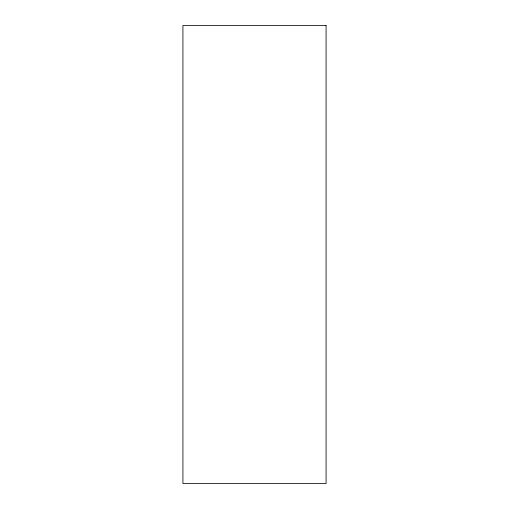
<?xml version="1.0" encoding="UTF-8"?>
<svg xmlns="http://www.w3.org/2000/svg" width="509" height="509" viewBox="0 0 509 509"><rect width="100%" height="100%" fill="white"/><g stroke="black" fill="none" stroke-linecap="round" stroke-linejoin="round"><path stroke-width="0.76" d="M326.078 25.45L182.922 25.45L182.922 483.55L326.078 483.55L326.078 25.45"/></g></svg>
